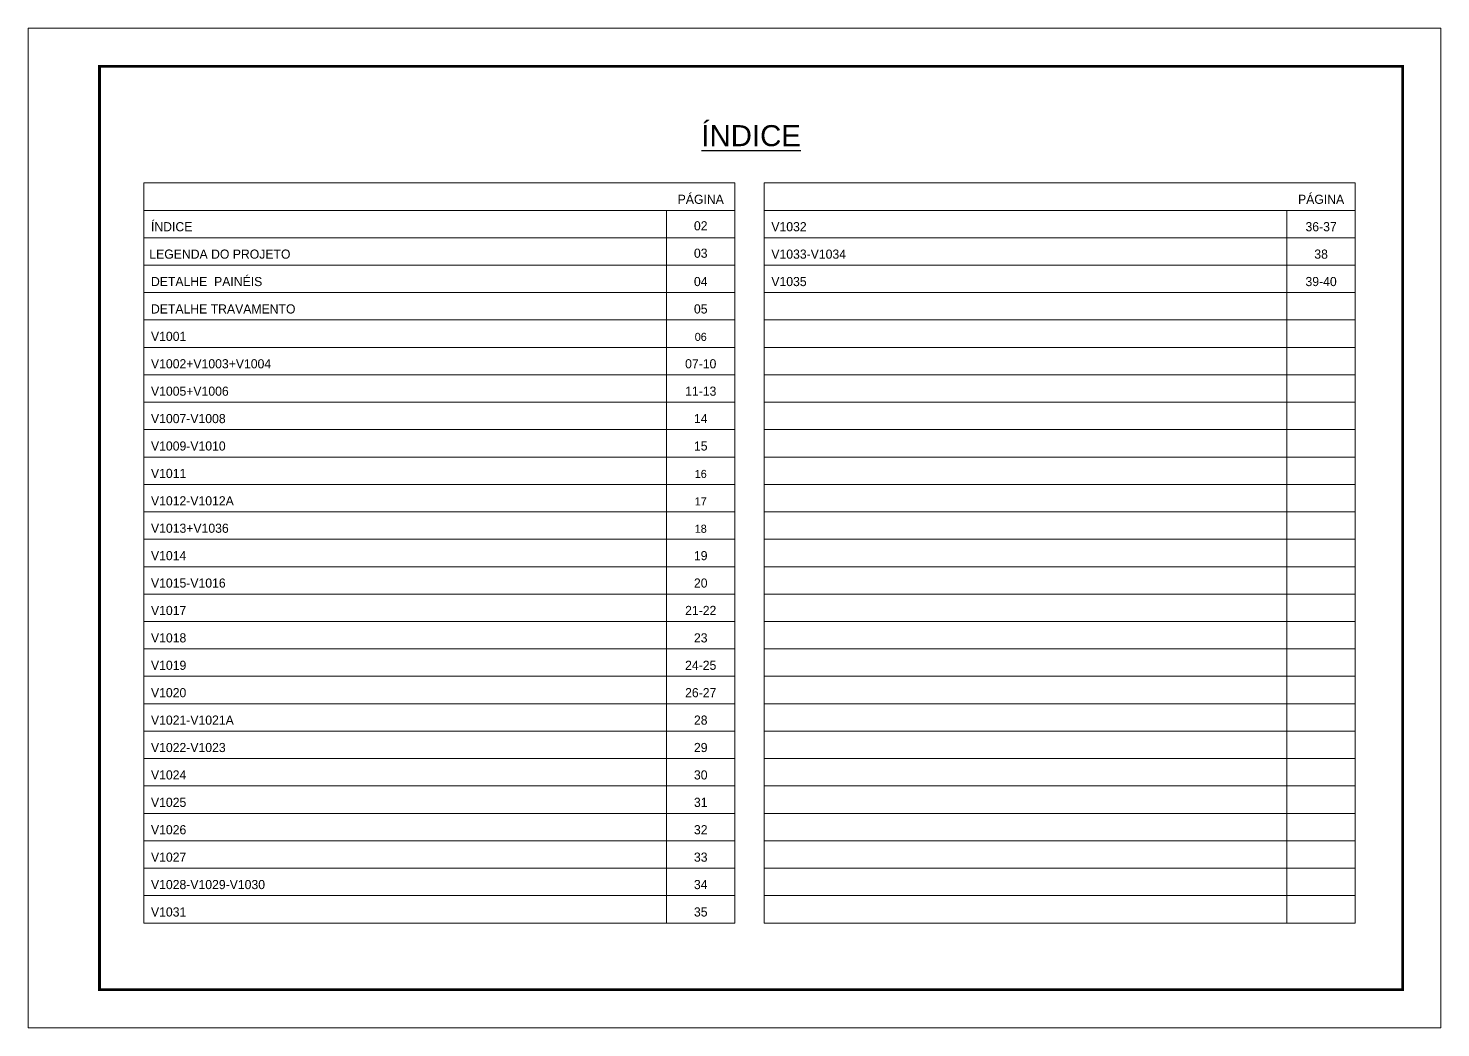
# Model space of a CAD drawing. Extents: x -20960 to -5926, y -2106 to 21915.
# Drawn here: x -10608 to -9123, y 20865 to 21915 of the extents above; entities that cross this region are included whole.
import ezdxf
from ezdxf.enums import TextEntityAlignment as Align

# ---------------------------------------------------------------- set-up
doc = ezdxf.new("R2010")
doc.units = 0
doc.layers.add('CARIMBO', color=255, linetype='Continuous', lineweight=9)
doc.layers.add('Folhas', color=255, linetype='Continuous', lineweight=9)
doc.styles.add('ARIAL', font='arial.ttf')
doc.styles.add('Tecnologia', font='')
doc.styles.get('Tecnologia').set_extended_font_data('Forgotten Futurist')

msp = doc.modelspace()

# ---------------------------------------------------------------- linework, layer by layer
at = {"layer": 'CARIMBO'}
for p, q in [((-10486.97, 21752.9), (-9865.59, 21752.9)), ((-10486.97, 21752.9), (-9865.59, 21752.9)), ((-10486.97, 21752.9), (-10486.97, 20975.4)), ((-9865.59, 21752.9), (-9865.59, 20975.4)), ((-9834.76, 21752.9), (-9213.38, 21752.9)), ((-9834.76, 21752.9), (-9213.38, 21752.9)), ((-9834.76, 21752.9), (-9834.76, 20975.4)), ((-9213.38, 21752.9), (-9213.38, 20975.4)), ((-10486.97, 21724.1), (-9865.59, 21724.1)), ((-10486.97, 21724.1), (-9865.59, 21724.1)), ((-10486.97, 21724.1), (-9865.59, 21724.1)), ((-9937.41, 21724.1), (-9937.41, 20975.4)), ((-9834.76, 21724.1), (-9213.38, 21724.1)), ((-9834.76, 21724.1), (-9213.38, 21724.1)), ((-9834.76, 21724.1), (-9213.38, 21724.1)), ((-9285.2, 21724.1), (-9285.2, 20975.4)), ((-10486.97, 21695.31), (-9865.59, 21695.31)), ((-9834.76, 21695.31), (-9213.38, 21695.31)), ((-10486.97, 21666.51), (-9865.59, 21666.51)), ((-9834.76, 21666.51), (-9213.38, 21666.51)), ((-10486.97, 21637.72), (-9865.59, 21637.72)), ((-10486.97, 21637.72), (-9865.59, 21637.72)), ((-9834.76, 21637.72), (-9213.38, 21637.72)), ((-9834.76, 21637.72), (-9213.38, 21637.72)), ((-10486.97, 21608.92), (-9865.59, 21608.92)), ((-10486.97, 21608.92), (-9865.59, 21608.92)), ((-10486.97, 21608.92), (-9865.59, 21608.92)), ((-9834.76, 21608.92), (-9213.38, 21608.92)), ((-9834.76, 21608.92), (-9213.38, 21608.92)), ((-9834.76, 21608.92), (-9213.38, 21608.92)), ((-10486.97, 21580.12), (-9865.59, 21580.12)), ((-9834.76, 21580.12), (-9213.38, 21580.12)), ((-10486.97, 21551.33), (-9865.59, 21551.33)), ((-9834.76, 21551.33), (-9213.38, 21551.33)), ((-10486.97, 21522.53), (-9865.59, 21522.53)), ((-9834.76, 21522.53), (-9213.38, 21522.53)), ((-10486.97, 21493.73), (-9865.59, 21493.73)), ((-9834.76, 21493.73), (-9213.38, 21493.73)), ((-10486.97, 21464.94), (-9865.59, 21464.94)), ((-9834.76, 21464.94), (-9213.38, 21464.94)), ((-10486.97, 21436.14), (-9865.59, 21436.14)), ((-9834.76, 21436.14), (-9213.38, 21436.14)), ((-10486.97, 21407.35), (-9865.59, 21407.35)), ((-9834.76, 21407.35), (-9213.38, 21407.35)), ((-10486.97, 21378.55), (-9865.59, 21378.55)), ((-9834.76, 21378.55), (-9213.38, 21378.55)), ((-10486.97, 21349.75), (-9865.59, 21349.75)), ((-9834.76, 21349.75), (-9213.38, 21349.75)), ((-10486.97, 21320.96), (-9865.59, 21320.96)), ((-9834.76, 21320.96), (-9213.38, 21320.96)), ((-10486.97, 21292.16), (-9865.59, 21292.16)), ((-9834.76, 21292.16), (-9213.38, 21292.16)), ((-10486.97, 21263.37), (-9865.59, 21263.37)), ((-9834.76, 21263.37), (-9213.38, 21263.37)), ((-10486.97, 21234.57), (-9865.59, 21234.57)), ((-9834.76, 21234.57), (-9213.38, 21234.57)), ((-10486.97, 21205.77), (-9865.59, 21205.77)), ((-9834.76, 21205.77), (-9213.38, 21205.77)), ((-10486.97, 21176.98), (-9865.59, 21176.98)), ((-9834.76, 21176.98), (-9213.38, 21176.98)), ((-10486.97, 21148.18), (-9865.59, 21148.18)), ((-9834.76, 21148.18), (-9213.38, 21148.18)), ((-10486.97, 21119.38), (-9865.59, 21119.38)), ((-9834.76, 21119.38), (-9213.38, 21119.38)), ((-10486.97, 21090.59), (-9865.59, 21090.59)), ((-10486.97, 21090.59), (-9865.59, 21090.59)), ((-9834.76, 21090.59), (-9213.38, 21090.59)), ((-9834.76, 21090.59), (-9213.38, 21090.59)), ((-10486.97, 21061.79), (-9865.59, 21061.79)), ((-9834.76, 21061.79), (-9213.38, 21061.79)), ((-10486.97, 21033), (-9865.59, 21033)), ((-9834.76, 21033), (-9213.38, 21033)), ((-10486.97, 21004.2), (-9865.59, 21004.2)), ((-9834.76, 21004.2), (-9213.38, 21004.2)), ((-10486.97, 20975.4), (-9865.59, 20975.4)), ((-9834.76, 20975.4), (-9213.38, 20975.4))]:
    msp.add_line(p, q, dxfattribs=at)
at = {"layer": 'Folhas'}
msp.add_lwpolyline([(-10608.5, 20865.39), (-9123.5, 20865.39), (-9123.5, 21915.39), (-10608.5, 21915.39)], close=True, dxfattribs=at)
at = {"layer": 'Folhas', "color": 30, "const_width": 3}
msp.add_lwpolyline([(-10533.5, 20905.39), (-9163.5, 20905.39), (-9163.5, 21875.39), (-10533.5, 21875.39)], close=True, dxfattribs=at)

# ---------------------------------------------------------------- texts
at = {"color": 0, "linetype": 'Continuous', "ltscale": 5, "style": 'ARIAL'}
msp.add_text('%%UÍNDICE', height=22.118, dxfattribs=at).set_placement((-9848.5, 21791.51), align=Align.CENTER)
at = {"layer": 'CARIMBO', "style": 'Tecnologia'}
for s, height, p in [('PÁGINA', 9.599, (-9901.5, 21730.91)), ('PÁGINA', 9.599, (-9249.29, 21730.91)), ('02', 9.599, (-9901.5, 21703.08)), ('36-37', 9.599, (-9249.29, 21702.12)), ('03', 9.599, (-9901.5, 21674.29)), ('38', 9.599, (-9249.29, 21673.32)), ('04', 9.599, (-9901.5, 21644.52)), ('39-40', 9.599, (-9249.29, 21644.52)), ('05', 9.599, (-9901.5, 21615.73)), ('06', 8.5, (-9901.5, 21586.93)), ('07-10', 9.599, (-9901.5, 21558.13)), ('11-13', 9.599, (-9901.5, 21529.34)), ('14', 9.599, (-9901.5, 21500.54)), ('15', 9.599, (-9901.5, 21471.75)), ('16', 8.5, (-9901.5, 21442.95)), ('17', 8.5, (-9901.5, 21414.15)), ('18', 8.5, (-9901.5, 21385.36)), ('19', 9.599, (-9901.5, 21356.56)), ('20', 9.599, (-9901.5, 21327.76)), ('21-22', 9.599, (-9901.5, 21298.97)), ('23', 9.599, (-9901.5, 21270.17)), ('24-25', 9.599, (-9901.5, 21241.38)), ('26-27', 9.599, (-9901.5, 21212.58)), ('28', 9.599, (-9901.5, 21183.78)), ('29', 9.599, (-9901.5, 21154.99)), ('30', 9.599, (-9901.5, 21126.19)), ('31', 9.599, (-9901.5, 21097.39)), ('32', 9.599, (-9901.5, 21068.6)), ('33', 9.599, (-9901.5, 21039.8)), ('34', 9.599, (-9901.5, 21011.01)), ('35', 9.599, (-9901.5, 20982.21))]:
    msp.add_text(s, height=height, dxfattribs=at).set_placement(p, align=Align.CENTER)
for s, height, p in [('ÍNDICE', 9.599, (-10479.47, 21702.12)), ('V1032', 9.599, (-9827.27, 21702.12)), ('LEGENDA DO PROJETO', 9.5987, (-10481.18, 21673.32)), ('V1033-V1034', 9.5987, (-9827.27, 21673.32)), ('DETALHE  PAINÉIS', 9.5987, (-10479.47, 21644.52)), ('V1035', 9.599, (-9827.27, 21644.52)), ('DETALHE TRAVAMENTO', 9.5987, (-10479.47, 21615.73)), ('V1001', 9.599, (-10479.47, 21586.93)), ('V1002+V1003+V1004', 9.5987, (-10479.47, 21558.13)), ('V1005+V1006', 9.5987, (-10479.47, 21529.34)), ('V1007-V1008', 9.5987, (-10479.47, 21500.54)), ('V1009-V1010', 9.5987, (-10479.47, 21471.75)), ('V1011', 9.599, (-10479.47, 21442.95)), ('V1012-V1012A', 9.5987, (-10479.47, 21414.15)), ('V1013+V1036', 9.5987, (-10479.47, 21385.36)), ('V1014', 9.599, (-10479.47, 21356.56)), ('V1015-V1016', 9.5987, (-10479.47, 21327.76)), ('V1017', 9.599, (-10479.47, 21298.97)), ('V1018', 9.599, (-10479.47, 21270.17)), ('V1019', 9.599, (-10479.47, 21241.38)), ('V1020', 9.599, (-10479.47, 21212.58)), ('V1021-V1021A', 9.5987, (-10479.47, 21183.78)), ('V1022-V1023', 9.5987, (-10479.47, 21154.99)), ('V1024', 9.599, (-10479.47, 21126.19)), ('V1025', 9.599, (-10479.47, 21097.39)), ('V1026', 9.599, (-10479.47, 21068.6)), ('V1027', 9.599, (-10479.47, 21039.8)), ('V1028-V1029-V1030', 9.5987, (-10479.47, 21011.01)), ('V1031', 9.599, (-10479.47, 20982.21))]:
    msp.add_text(s, height=height, dxfattribs=at).set_placement(p)

doc.saveas('drawing.dxf')
